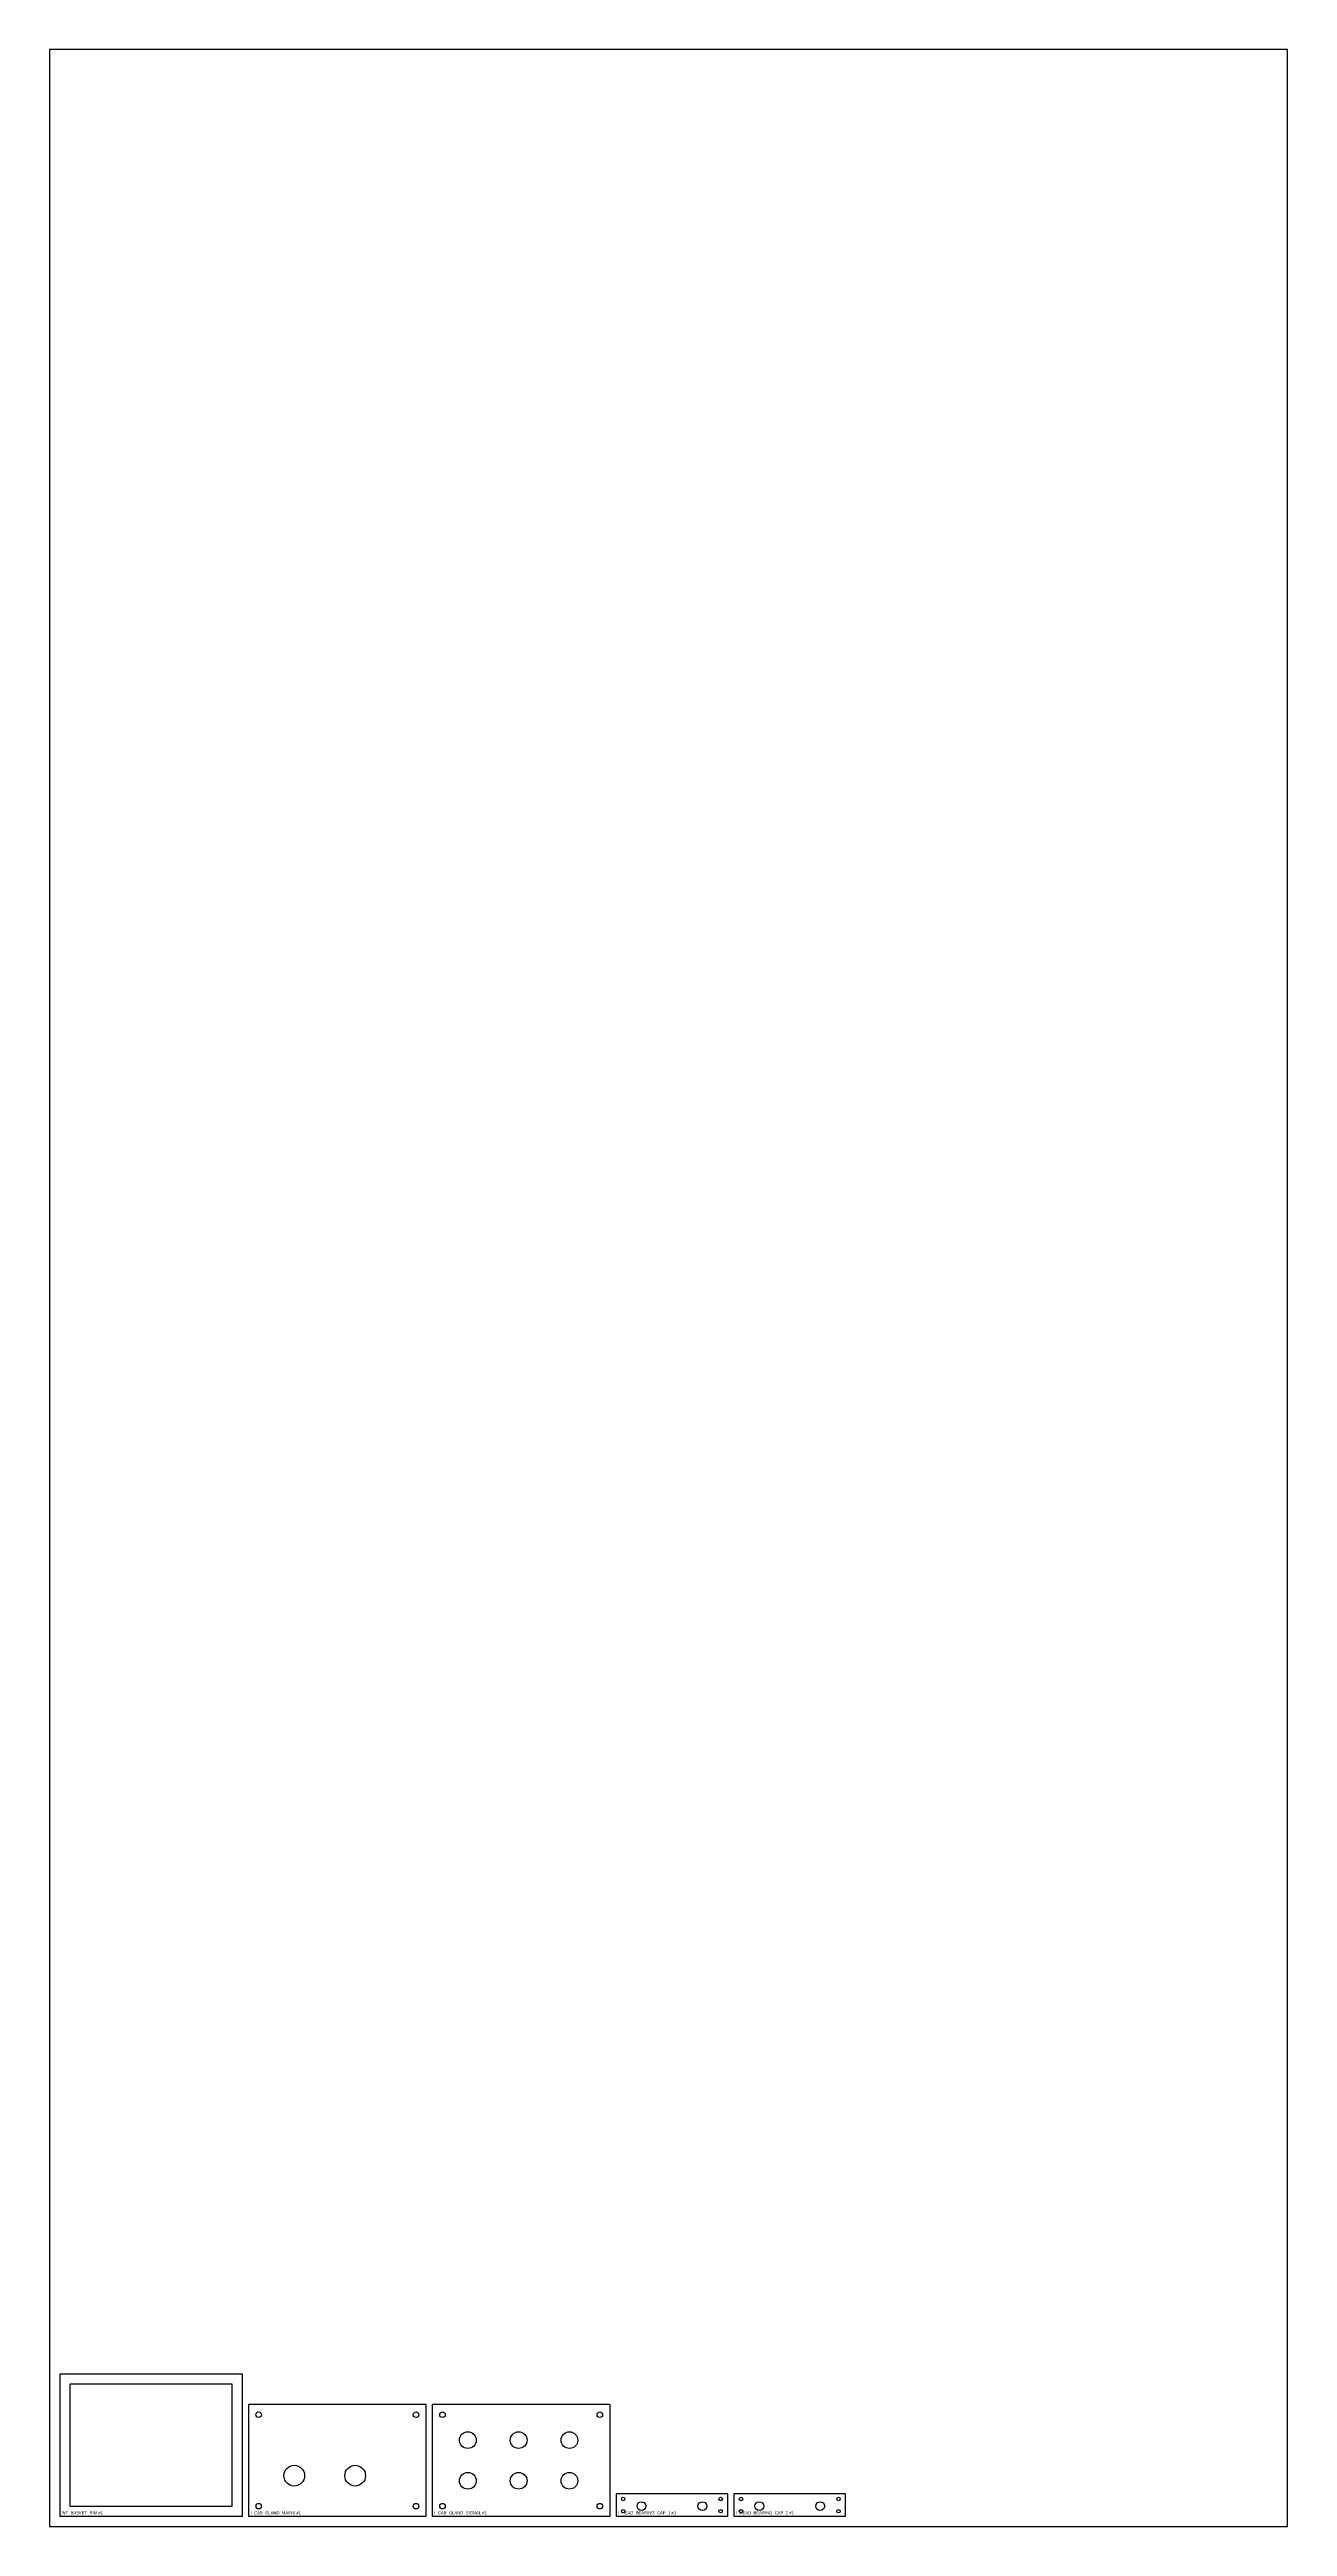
# Model space of a CAD drawing. Header units: millimetres. Extents: x 0 to 1219, y 0 to 2438.
import ezdxf

# ---------------------------------------------------------------- set-up
doc = ezdxf.new("R2010")
doc.units = ezdxf.units.MM
for name, color, linetype in [('CUT_HOLES', 7, 'Continuous'), ('CUT_INNER', 7, 'Continuous'), ('CUT_OUTER', 7, 'Continuous'), ('PART_MARK_NO_CUT', 7, 'Continuous'), ('STOCK_NO_CUT', 7, 'Continuous')]:
    doc.layers.add(name, color=color, linetype=linetype)

msp = doc.modelspace()

# ---------------------------------------------------------------- linework, layer by layer
at = {"layer": 'CUT_HOLES'}
for centre, radius in [((206, 110), 2.75), ((361, 110), 2.75), ((387, 110), 2.75), ((542, 110), 2.75), ((412, 85), 8.25), ((462, 85), 8.25), ((512, 85), 8.25), ((241, 50), 10.2), ((301, 50), 10.2), ((412, 45), 8.25), ((462, 45), 8.25), ((512, 45), 8.25), ((565, 27), 1.7), ((583, 20), 4.4), ((643, 20), 4.4), ((661, 27), 1.7), ((681, 27), 1.7), ((699, 20), 4.4), ((759, 20), 4.4), ((777, 27), 1.7), ((206, 20), 2.75), ((361, 20), 2.75), ((387, 20), 2.75), ((542, 20), 2.75), ((565, 15), 1.7), ((661, 15), 1.7), ((681, 15), 1.7), ((777, 15), 1.7)]:
    msp.add_circle(centre, radius, dxfattribs=at)
at = {"layer": 'CUT_INNER'}
msp.add_lwpolyline([(20, 20), (180, 20), (180, 140), (20, 140)], close=True, dxfattribs=at)
at = {"layer": 'CUT_OUTER'}
for points in [[(10, 10), (190, 10), (190, 150), (10, 150)], [(196, 10), (371, 10), (371, 120), (196, 120)], [(377, 10), (552, 10), (552, 120), (377, 120)], [(558, 10), (668, 10), (668, 32), (558, 32)], [(674, 10), (784, 10), (784, 32), (674, 32)]]:
    msp.add_lwpolyline(points, close=True, dxfattribs=at)
at = {"layer": 'STOCK_NO_CUT'}
msp.add_lwpolyline([(0, 0), (1219.2, 0), (1219.2, 2438.4), (0, 2438.4)], close=True, dxfattribs=at)

# ---------------------------------------------------------------- texts
at = {"layer": 'PART_MARK_NO_CUT'}
for s, p in [('WT_BASKET_RIM #1', (12, 12)), ('I_CAB_GLAND_MAINS #1', (198, 12)), ('I_CAB_GLAND_SIGNAL #1', (379, 12)), ('I_HEAD_BEARING_CAP_1 #1', (560, 12)), ('I_HEAD_BEARING_CAP_2 #1', (676, 12))]:
    msp.add_text(s, height=3, dxfattribs=at).set_placement(p)

doc.saveas('drawing.dxf')
